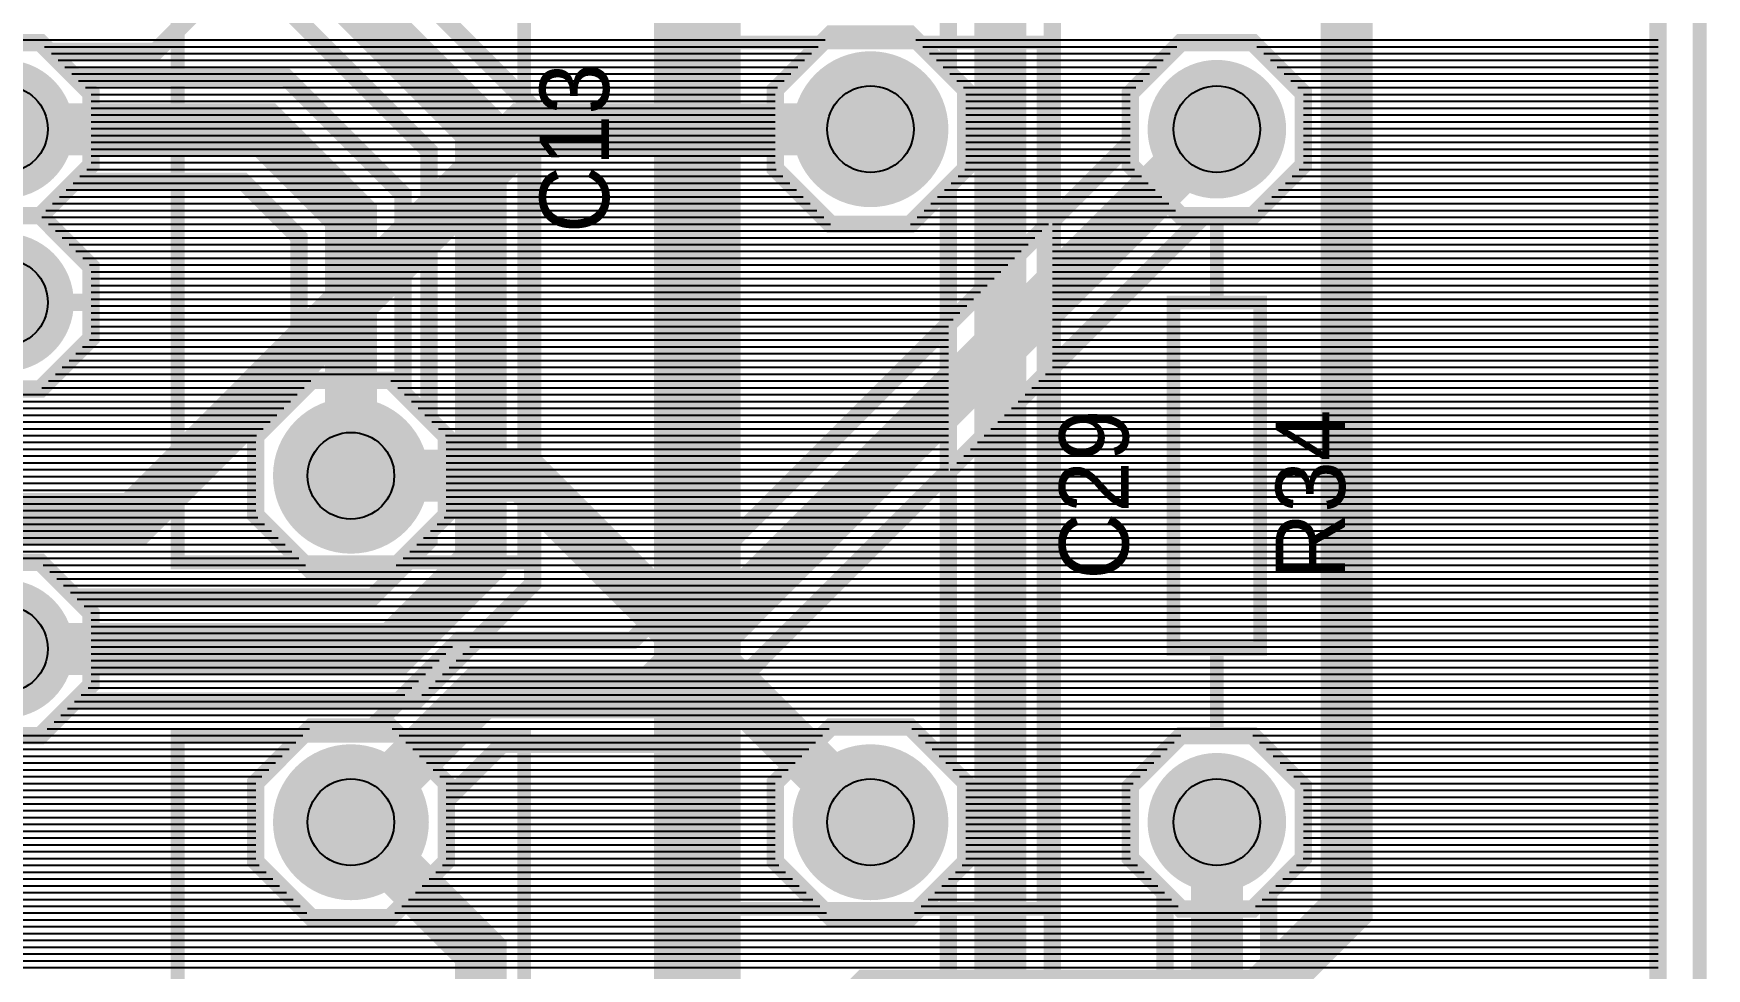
# Model space of a CAD drawing. Header units: inches. Extents: x -5.9 to 5.9, y -1.2 to 1.2.
# Drawn here: x 4.926 to 5.892, y -0.516 to 0.024 of the extents above; entities that cross this region are included whole.
import ezdxf

# ---------------------------------------------------------------- set-up
doc = ezdxf.new("R2010")
doc.units = ezdxf.units.IN
doc.layers.get('0').update_dxf_attribs({"linetype": 'CONTINUOUS'})

# ---------------------------------------------------------------- blocks, each defined once
blk = doc.blocks.new('EPAD')
at = {"const_width": 0.5}
blk.add_lwpolyline([(-0.25, 0, 1), (0.25, 0, 1)], format="xyb", close=True, dxfattribs=at)

msp = doc.modelspace()

# ---------------------------------------------------------------- linework, layer by layer
for points, const_width in [([(-5.627949, -1.212602), (5.887799, -1.212602), (5.887799, 0.755902), (-5.627949, 0.755902), (-5.627949, -1.212602)], 0.008), ([(-5.627949, -1.212602), (5.887799, -1.212602), (5.887799, 0.755902), (-5.627949, 0.755902), (-5.627949, -1.212602)], 0.008), ([(-5.627949, -1.212602), (5.887799, -1.212602), (5.887799, 0.755902), (-5.627949, 0.755902), (-5.627949, -1.212602)], 0.008), ([(0.934059, 0.5935), (1.034059, 0.6935), (5.109059, 0.6935), (5.159059, 0.6435), (5.159059, 0.5435), (5.209059, 0.4935), (5.634059, 0.4935), (5.684059, 0.4435), (5.684059, -0.4815), (5.634059, -0.5315), (5.409059, -0.5315), (5.359059, -0.5815), (5.359059, -0.7315)], 0.03), ([(5.705477, 0.692228), (5.705477, 0.622725), (5.709702, 0.6185), (5.688348, 0.6185), (5.659059, 0.589211), (5.659059, 0.547789), (5.688348, 0.5185), (5.72977, 0.5185), (5.759059, 0.547789), (5.759059, 0.573579), (5.824125, 0.573579), (5.863799, 0.613253), (5.863799, -1.069954), (5.824125, -1.03028), (5.754623, -1.03028), (5.705477, -1.079426), (5.705477, -1.148928), (5.745151, -1.188602), (-5.4853, -1.188602)], 0.01), ([(5.705477, 0.692228), (5.705477, 0.622725), (5.709702, 0.6185), (5.688348, 0.6185), (5.659059, 0.589211), (5.659059, 0.547789), (5.688348, 0.5185), (5.72977, 0.5185), (5.759059, 0.547789), (5.759059, 0.573579), (5.824125, 0.573579), (5.863799, 0.613253), (5.863799, -1.069954), (5.824125, -1.03028), (5.754623, -1.03028), (5.705477, -1.079426), (5.705477, -1.148928), (5.745151, -1.188602), (-5.4853, -1.188602)], 0.01), ([(5.309059, 0.5685), (5.484059, 0.3935), (5.484059, -0.670476), (5.534059, -0.720476), (5.690949, -0.720476)], 0.03), ([(5.514059, 0.405926), (5.514059, -0.658051)], 0.01), ([(5.454059, -0.682902), (5.454059, -0.464281), (5.431841, -0.4865), (5.386278, -0.4865), (5.354059, -0.454281), (5.354059, -0.408719), (5.386278, -0.3765), (5.431841, -0.3765), (5.454059, -0.398719), (5.454059, -0.064281), (5.431841, -0.0865), (5.386278, -0.0865), (5.354059, -0.054281), (5.354059, -0.008719), (5.386278, 0.0235), (5.431841, 0.0235), (5.454059, 0.001281), (5.454059, 0.381074)], 0.01), ([(4.709059, 0.2685), (4.709059, 0.0685), (4.909059, -0.1315)], 0.05), ([(5.209059, 0.2685), (5.309059, 0.1685), (5.309059, -0.6065)], 0.05), ([(4.909059, -0.3315), (5.134059, -0.3315), (5.184059, -0.2815), (5.184059, -0.0315), (5.009059, 0.1435), (5.009059, 0.2685)], 0.03), ([(5.009059, -0.2815), (5.209059, -0.2815), (5.209059, 0.2185), (5.009059, 0.2185), (5.009059, -0.2815)], 0.008), ([(5.009059, -0.2815), (5.209059, -0.2815), (5.209059, 0.2185), (5.009059, 0.2185), (5.009059, -0.2815)], 0.008), ([(5.009059, -0.2815), (5.209059, -0.2815), (5.209059, 0.2185), (5.009059, 0.2185), (5.009059, -0.2815)], 0.008), ([(5.039059, 0.155926), (5.214059, -0.019074), (5.214059, -0.293926), (5.146485, -0.3615), (4.94977, -0.3615), (4.92977, -0.3815), (4.888348, -0.3815)], 0.01), ([(4.888348, 0.0185), (4.92977, 0.0185), (4.94977, -0.0015), (5.071485, -0.0015), (5.139059, -0.069074), (5.139059, -0.183719), (5.154059, -0.198719), (5.154059, -0.043926), (4.979059, 0.131074)], 0.01), ([(5.096485, 0.1135), (4.996485, 0.0135), (4.934769, 0.0135), (4.959059, -0.010789), (4.959059, -0.052211), (4.92977, -0.0815), (4.888348, -0.0815), (4.859059, -0.052211), (4.859059, -0.010789), (4.883349, 0.0135), (4.596485, 0.0135), (4.559059, -0.023926), (4.559059, -0.052211), (4.52977, -0.0815), (4.488348, -0.0815), (4.459059, -0.052211), (4.459059, -0.010789), (4.488348, 0.0185), (4.516633, 0.0185), (4.571633, 0.0735)], 0.01), ([(5.659059, -0.010789), (5.659059, -0.052211), (5.62977, -0.0815), (5.601485, -0.0815), (5.296485, -0.3865), (5.196485, -0.3865), (5.164059, -0.418926), (5.164059, -0.454281), (5.131841, -0.4865), (5.086278, -0.4865), (5.054059, -0.454281), (5.054059, -0.408719), (5.086278, -0.3765), (5.121633, -0.3765), (5.171633, -0.3265), (5.271633, -0.3265), (5.559059, -0.039074), (5.559059, -0.010789), (5.588348, 0.0185), (5.62977, 0.0185), (5.659059, -0.010789)], 0.01), ([(5.309059, -0.4815), (5.509059, -0.4815), (5.509059, 0.0185), (5.309059, 0.0185), (5.309059, -0.4815)], 0.008), ([(5.309059, -0.4815), (5.509059, -0.4815), (5.509059, 0.0185), (5.309059, 0.0185), (5.309059, -0.4815)], 0.008), ([(5.309059, -0.4815), (5.509059, -0.4815), (5.509059, 0.0185), (5.309059, 0.0185), (5.309059, -0.4815)], 0.008), ([(5.386278, 0.0235), (5.431841, 0.0235), (5.464059, -0.008719), (5.464059, -0.054281), (5.431841, -0.0865), (5.386278, -0.0865), (5.354059, -0.054281), (5.354059, -0.008719), (5.386278, 0.0235)], 0.01), ([(5.588348, 0.0185), (5.62977, 0.0185), (5.659059, -0.010789), (5.659059, -0.052211), (5.62977, -0.0815), (5.588348, -0.0815), (5.559059, -0.052211), (5.559059, -0.010789), (5.588348, 0.0185)], 0.01), ([(5.409059, -0.0315), (5.209059, -0.0315), (4.984059, -0.2565), (4.659059, -0.2565), (4.609059, -0.3065), (4.609059, -0.6315)], 0.03), ([(5.109059, -0.2315), (5.109059, -0.0815), (5.059059, -0.0315), (4.909059, -0.0315)], 0.03), ([(5.109059, -0.4315), (5.184059, -0.3565), (5.284059, -0.3565), (5.609059, -0.0315)], 0.03), ([(4.888348, -0.2815), (4.92977, -0.2815), (4.94977, -0.3015), (5.121633, -0.3015), (5.154059, -0.269074), (5.154059, -0.264281), (5.131841, -0.2865), (5.086278, -0.2865), (5.054059, -0.254281), (5.054059, -0.208719), (5.079059, -0.183719), (5.079059, -0.093926), (5.046633, -0.0615), (4.94977, -0.0615), (4.92977, -0.0815), (4.901485, -0.0815)], 0.01), ([(4.959059, -0.110789), (4.959059, -0.152211), (4.92977, -0.1815), (4.888348, -0.1815), (4.859059, -0.152211), (4.859059, -0.110789), (4.888348, -0.0815), (4.92977, -0.0815), (4.959059, -0.110789)], 0.01), ([(4.901484, -0.0815), (4.92977, -0.0815), (4.959059, -0.110789), (4.959059, -0.152211), (4.92977, -0.1815), (4.888348, -0.1815)], 0.01), ([(5.609059, -0.0815), (5.609059, -0.1315)], 0.008), ([(5.609059, -0.0815), (5.609059, -0.1315)], 0.008), ([(5.609059, -0.0815), (5.609059, -0.1315)], 0.008), ([(4.959059, -0.1315), (4.909059, -0.1315)], 0.01), ([(4.959059, -0.1315), (4.909059, -0.1315)], 0.01), ([(5.584059, -0.3315), (5.634059, -0.3315), (5.634059, -0.1315), (5.584059, -0.1315), (5.584059, -0.3315)], 0.008), ([(5.584059, -0.3315), (5.634059, -0.3315), (5.634059, -0.1315), (5.584059, -0.1315), (5.584059, -0.3315)], 0.008), ([(5.584059, -0.3315), (5.634059, -0.3315), (5.634059, -0.1315), (5.584059, -0.1315), (5.584059, -0.3315)], 0.008), ([(5.086278, -0.1765), (5.131841, -0.1765), (5.164059, -0.208719), (5.164059, -0.254281), (5.131841, -0.2865), (5.086278, -0.2865), (5.054059, -0.254281), (5.054059, -0.208719), (5.086278, -0.1765)], 0.01), ([(5.109059, -0.2315), (5.209059, -0.2315), (5.409059, -0.4315)], 0.03), ([(4.959059, -0.310789), (4.959059, -0.352211), (4.92977, -0.3815), (4.888348, -0.3815), (4.859059, -0.352211), (4.859059, -0.310789), (4.888348, -0.2815), (4.92977, -0.2815), (4.959059, -0.310789)], 0.01), ([(5.609059, -0.3315), (5.609059, -0.3815)], 0.008), ([(5.609059, -0.3315), (5.609059, -0.3815)], 0.008), ([(5.609059, -0.3315), (5.609059, -0.3815)], 0.008), ([(5.086278, -0.3765), (5.131841, -0.3765), (5.164059, -0.408719), (5.164059, -0.454281), (5.131841, -0.4865), (5.086278, -0.4865), (5.054059, -0.454281), (5.054059, -0.408719), (5.086278, -0.3765)], 0.01), ([(5.386278, -0.3765), (5.431841, -0.3765), (5.464059, -0.408719), (5.464059, -0.454281), (5.431841, -0.4865), (5.386278, -0.4865), (5.354059, -0.454281), (5.354059, -0.408719), (5.386278, -0.3765)], 0.01), ([(5.588348, -0.3815), (5.62977, -0.3815), (5.659059, -0.410789), (5.659059, -0.452211), (5.62977, -0.4815), (5.588348, -0.4815), (5.559059, -0.452211), (5.559059, -0.410789), (5.588348, -0.3815)], 0.01), ([(5.579059, -0.769074), (5.579059, -0.472211), (5.559059, -0.452211), (5.559059, -0.410789), (5.588348, -0.3815), (5.62977, -0.3815), (5.659059, -0.410789)], 0.01), ([(5.009059, -0.8815), (5.209059, -0.8815), (5.209059, -0.3815), (5.009059, -0.3815), (5.009059, -0.8815)], 0.008), ([(5.009059, -0.8815), (5.209059, -0.8815), (5.209059, -0.3815), (5.009059, -0.3815), (5.009059, -0.8815)], 0.008), ([(5.009059, -0.8815), (5.209059, -0.8815), (5.209059, -0.3815), (5.009059, -0.3815), (5.009059, -0.8815)], 0.008), ([(5.659059, -0.410789), (5.659059, -0.452211), (5.639059, -0.472211), (5.639059, -0.565477)], 0.01), ([(3.909059, -0.9315), (4.034059, -0.8065), (4.909059, -0.8065), (5.009059, -0.9065), (5.134059, -0.9065), (5.184059, -0.8565), (5.184059, -0.5065), (5.109059, -0.4315)], 0.03), ([(5.109059, -0.8315), (5.559059, -0.8315), (5.609059, -0.7815), (5.609059, -0.4315)], 0.03)]:
    msp.add_lwpolyline(points, dxfattribs=dict(const_width=const_width))
for points in [[(4.614059, 0.020059), (5.090075, 0.020059)], [(5.003043, 0.020059), (5.382837, 0.020059)], [(5.174925, 0.020059), (5.382837, 0.020059)], [(5.435281, 0.020059), (5.454059, 0.020059)], [(5.435281, 0.020059), (5.863799, 0.020059)], [(5.514059, 0.020059), (5.863799, 0.020059)], [(4.932147, 0.016122), (5.094012, 0.016122)], [(4.936084, 0.012185), (5.097949, 0.012185)], [(4.936084, 0.012185), (5.374963, 0.012185)], [(4.999106, 0.016122), (5.3789, 0.016122)], [(5.178862, 0.016122), (5.3789, 0.016122)], [(5.182799, 0.012185), (5.374963, 0.012185)], [(5.439218, 0.016122), (5.454059, 0.016122)], [(5.439218, 0.016122), (5.585971, 0.016122)], [(5.443155, 0.012185), (5.454059, 0.012185)], [(5.443155, 0.012185), (5.582034, 0.012185)], [(5.514059, 0.016122), (5.585971, 0.016122)], [(5.514059, 0.012185), (5.582034, 0.012185)], [(5.632147, 0.016122), (5.863799, 0.016122)], [(5.632147, 0.016122), (5.863799, 0.016122)], [(5.636084, 0.012185), (5.863799, 0.012185)], [(5.636084, 0.012185), (5.863799, 0.012185)], [(4.940021, 0.008248), (5.101886, 0.008248)], [(4.940021, 0.008248), (5.371026, 0.008248)], [(4.943958, 0.004311), (5.105823, 0.004311)], [(4.943958, 0.004311), (5.367089, 0.004311)], [(4.947895, 0.000374), (5.10976, 0.000374)], [(4.947895, 0.000374), (5.363152, 0.000374)], [(5.186736, 0.008248), (5.371026, 0.008248)], [(5.190673, 0.004311), (5.367089, 0.004311)], [(5.19461, 0.000374), (5.363152, 0.000374)], [(5.447092, 0.008248), (5.454059, 0.008248)], [(5.447092, 0.008248), (5.578097, 0.008248)], [(5.451029, 0.004311), (5.454059, 0.004311)], [(5.451029, 0.004311), (5.57416, 0.004311)], [(5.454966, 0.000374), (5.570223, 0.000374)], [(5.514059, 0.008248), (5.578097, 0.008248)], [(5.514059, 0.004311), (5.57416, 0.004311)], [(5.514059, 0.000374), (5.570223, 0.000374)], [(5.640021, 0.008248), (5.863799, 0.008248)], [(5.640021, 0.008248), (5.863799, 0.008248)], [(5.643958, 0.004311), (5.863799, 0.004311)], [(5.643958, 0.004311), (5.863799, 0.004311)], [(5.647895, 0.000374), (5.863799, 0.000374)], [(5.647895, 0.000374), (5.863799, 0.000374)], [(4.951832, -0.003563), (5.359215, -0.003563)], [(4.955769, -0.0075), (5.355278, -0.0075)], [(5.073547, -0.003563), (5.113697, -0.003563)], [(5.077484, -0.0075), (5.117634, -0.0075)], [(5.198547, -0.003563), (5.359215, -0.003563)], [(5.202484, -0.0075), (5.355278, -0.0075)], [(5.458903, -0.003563), (5.566286, -0.003563)], [(5.46284, -0.0075), (5.562349, -0.0075)], [(5.514059, -0.003563), (5.566286, -0.003563)], [(5.514059, -0.0075), (5.562349, -0.0075)], [(5.651832, -0.003563), (5.863799, -0.003563)], [(5.651832, -0.003563), (5.863799, -0.003563)], [(5.655769, -0.0075), (5.863799, -0.0075)], [(5.655769, -0.0075), (5.863799, -0.0075)], [(4.959059, -0.011437), (5.354059, -0.011437)], [(4.959059, -0.015374), (5.354059, -0.015374)], [(4.959059, -0.019311), (5.354059, -0.019311)], [(5.081421, -0.011437), (5.121571, -0.011437)], [(5.085358, -0.015374), (5.125508, -0.015374)], [(5.089295, -0.019311), (5.129445, -0.019311)], [(5.206421, -0.011437), (5.354059, -0.011437)], [(5.210358, -0.015374), (5.354059, -0.015374)], [(5.214059, -0.019311), (5.354059, -0.019311)], [(5.464059, -0.011437), (5.559059, -0.011437)], [(5.464059, -0.015374), (5.559059, -0.015374)], [(5.464059, -0.019311), (5.559059, -0.019311)], [(5.514059, -0.011437), (5.559059, -0.011437)], [(5.514059, -0.015374), (5.559059, -0.015374)], [(5.514059, -0.019311), (5.559059, -0.019311)], [(5.659059, -0.011437), (5.863799, -0.011437)], [(5.659059, -0.011437), (5.863799, -0.011437)], [(5.659059, -0.015374), (5.863799, -0.015374)], [(5.659059, -0.015374), (5.863799, -0.015374)], [(5.659059, -0.019311), (5.863799, -0.019311)], [(5.659059, -0.019311), (5.863799, -0.019311)], [(4.959059, -0.023248), (5.354059, -0.023248)], [(4.959059, -0.027185), (5.354059, -0.027185)], [(5.093232, -0.023248), (5.133382, -0.023248)], [(5.097169, -0.027185), (5.137319, -0.027185)], [(5.214059, -0.023248), (5.354059, -0.023248)], [(5.214059, -0.027185), (5.354059, -0.027185)], [(5.464059, -0.023248), (5.559059, -0.023248)], [(5.464059, -0.027185), (5.559059, -0.027185)], [(5.514059, -0.023248), (5.559059, -0.023248)], [(5.514059, -0.027185), (5.559059, -0.027185)], [(5.659059, -0.023248), (5.863799, -0.023248)], [(5.659059, -0.023248), (5.863799, -0.023248)], [(5.659059, -0.027185), (5.863799, -0.027185)], [(5.659059, -0.027185), (5.863799, -0.027185)], [(4.959059, -0.031122), (5.354059, -0.031122)], [(4.959059, -0.035059), (5.354059, -0.035059)], [(5.101106, -0.031122), (5.141256, -0.031122)], [(5.105043, -0.035059), (5.145193, -0.035059)], [(5.214059, -0.031122), (5.354059, -0.031122)], [(5.214059, -0.035059), (5.354059, -0.035059)], [(5.464059, -0.031122), (5.559059, -0.031122)], [(5.464059, -0.035059), (5.559059, -0.035059)], [(5.514059, -0.031122), (5.559059, -0.031122)], [(5.514059, -0.035059), (5.559059, -0.035059)], [(5.659059, -0.031122), (5.863799, -0.031122)], [(5.659059, -0.031122), (5.863799, -0.031122)], [(5.659059, -0.035059), (5.863799, -0.035059)], [(5.659059, -0.035059), (5.863799, -0.035059)], [(4.959059, -0.038996), (5.354059, -0.038996)], [(4.959059, -0.042933), (5.354059, -0.042933)], [(4.959059, -0.04687), (5.354059, -0.04687)], [(5.10898, -0.038996), (5.14913, -0.038996)], [(5.112917, -0.042933), (5.153067, -0.042933)], [(5.116854, -0.04687), (5.154059, -0.04687)], [(5.214059, -0.038996), (5.354059, -0.038996)], [(5.214059, -0.042933), (5.354059, -0.042933)], [(5.214059, -0.04687), (5.354059, -0.04687)], [(5.464059, -0.038996), (5.559059, -0.038996)], [(5.464059, -0.042933), (5.555201, -0.042933)], [(5.464059, -0.04687), (5.551264, -0.04687)], [(5.514059, -0.038996), (5.559059, -0.038996)], [(5.514059, -0.042933), (5.559059, -0.042933)], [(5.514059, -0.04687), (5.559059, -0.04687)], [(5.659059, -0.038996), (5.863799, -0.038996)], [(5.659059, -0.038996), (5.863799, -0.038996)], [(5.659059, -0.042933), (5.863799, -0.042933)], [(5.659059, -0.042933), (5.863799, -0.042933)], [(5.659059, -0.04687), (5.863799, -0.04687)], [(5.659059, -0.04687), (5.863799, -0.04687)], [(4.956525, -0.054744), (5.354522, -0.054744)], [(4.959059, -0.050807), (5.354059, -0.050807)], [(5.120791, -0.050807), (5.154059, -0.050807)], [(5.124728, -0.054744), (5.154059, -0.054744)], [(5.214059, -0.050807), (5.354059, -0.050807)], [(5.214059, -0.054744), (5.354522, -0.054744)], [(5.463596, -0.054744), (5.54339, -0.054744)], [(5.464059, -0.050807), (5.547327, -0.050807)], [(5.514059, -0.050807), (5.559059, -0.050807)], [(5.514059, -0.054744), (5.561593, -0.054744)], [(5.656525, -0.054744), (5.863799, -0.054744)], [(5.656525, -0.054744), (5.863799, -0.054744)], [(5.659059, -0.050807), (5.863799, -0.050807)], [(5.659059, -0.050807), (5.863799, -0.050807)], [(4.944714, -0.066555), (5.051689, -0.066555)], [(4.944714, -0.066555), (5.366333, -0.066555)], [(4.948651, -0.062618), (5.047752, -0.062618)], [(4.948651, -0.062618), (5.362396, -0.062618)], [(4.952588, -0.058681), (5.358459, -0.058681)], [(5.128665, -0.058681), (5.154059, -0.058681)], [(5.132602, -0.062618), (5.154059, -0.062618)], [(5.136539, -0.066555), (5.154059, -0.066555)], [(5.214059, -0.058681), (5.358459, -0.058681)], [(5.214059, -0.062618), (5.362396, -0.062618)], [(5.214059, -0.066555), (5.366333, -0.066555)], [(5.451785, -0.066555), (5.454059, -0.066555)], [(5.451785, -0.066555), (5.531579, -0.066555)], [(5.455722, -0.062618), (5.535516, -0.062618)], [(5.459659, -0.058681), (5.539453, -0.058681)], [(5.514059, -0.058681), (5.56553, -0.058681)], [(5.514059, -0.062618), (5.569467, -0.062618)], [(5.514059, -0.066555), (5.573404, -0.066555)], [(5.644714, -0.066555), (5.863799, -0.066555)], [(5.644714, -0.066555), (5.863799, -0.066555)], [(5.648651, -0.062618), (5.863799, -0.062618)], [(5.648651, -0.062618), (5.863799, -0.062618)], [(5.652588, -0.058681), (5.863799, -0.058681)], [(5.652588, -0.058681), (5.863799, -0.058681)], [(4.93684, -0.074429), (5.059563, -0.074429)], [(4.93684, -0.074429), (5.374207, -0.074429)], [(4.940777, -0.070492), (5.055626, -0.070492)], [(4.940777, -0.070492), (5.37027, -0.070492)], [(5.139059, -0.070492), (5.154059, -0.070492)], [(5.139059, -0.074429), (5.154059, -0.074429)], [(5.214059, -0.070492), (5.37027, -0.070492)], [(5.214059, -0.074429), (5.374207, -0.074429)], [(5.443911, -0.074429), (5.454059, -0.074429)], [(5.443911, -0.074429), (5.523705, -0.074429)], [(5.447848, -0.070492), (5.454059, -0.070492)], [(5.447848, -0.070492), (5.527642, -0.070492)], [(5.514059, -0.070492), (5.577341, -0.070492)], [(5.514059, -0.074429), (5.581278, -0.074429)], [(5.63684, -0.074429), (5.863799, -0.074429)], [(5.63684, -0.074429), (5.863799, -0.074429)], [(5.640777, -0.070492), (5.863799, -0.070492)], [(5.640777, -0.070492), (5.863799, -0.070492)], [(4.930572, -0.082303), (5.067437, -0.082303)], [(4.930572, -0.082303), (5.382081, -0.082303)], [(4.932903, -0.078366), (5.0635, -0.078366)], [(4.932903, -0.078366), (5.378144, -0.078366)], [(4.934509, -0.08624), (5.071374, -0.08624)], [(4.934509, -0.08624), (5.386018, -0.08624)], [(5.139059, -0.078366), (5.154059, -0.078366)], [(5.139059, -0.082303), (5.154059, -0.082303)], [(5.139059, -0.08624), (5.154059, -0.08624)], [(5.214059, -0.078366), (5.378144, -0.078366)], [(5.214059, -0.082303), (5.382081, -0.082303)], [(5.214059, -0.08624), (5.386018, -0.08624)], [(5.4321, -0.08624), (5.454059, -0.08624)], [(5.4321, -0.08624), (5.511894, -0.08624)], [(5.436037, -0.082303), (5.454059, -0.082303)], [(5.436037, -0.082303), (5.515831, -0.082303)], [(5.439974, -0.078366), (5.454059, -0.078366)], [(5.439974, -0.078366), (5.519768, -0.078366)], [(5.514059, -0.078366), (5.585215, -0.078366)], [(5.514059, -0.082303), (5.863799, -0.082303)], [(5.514059, -0.08624), (5.863799, -0.08624)], [(5.596744, -0.08624), (5.863799, -0.08624)], [(5.600681, -0.082303), (5.863799, -0.082303)], [(5.632903, -0.078366), (5.863799, -0.078366)], [(5.632903, -0.078366), (5.863799, -0.078366)], [(4.938446, -0.090177), (5.075311, -0.090177)], [(4.938446, -0.090177), (5.507957, -0.090177)], [(4.942383, -0.094114), (5.079059, -0.094114)], [(4.942383, -0.094114), (5.50402, -0.094114)], [(5.139059, -0.090177), (5.154059, -0.090177)], [(5.139059, -0.094114), (5.154059, -0.094114)], [(5.214059, -0.090177), (5.454059, -0.090177)], [(5.214059, -0.094114), (5.454059, -0.094114)], [(5.514059, -0.090177), (5.863799, -0.090177)], [(5.514059, -0.094114), (5.863799, -0.094114)], [(5.58887, -0.094114), (5.863799, -0.094114)], [(5.592807, -0.090177), (5.863799, -0.090177)], [(4.94632, -0.098051), (5.079059, -0.098051)], [(4.94632, -0.098051), (5.500083, -0.098051)], [(4.950257, -0.101988), (5.079059, -0.101988)], [(4.950257, -0.101988), (5.496146, -0.101988)], [(4.954194, -0.105925), (5.079059, -0.105925)], [(4.954194, -0.105925), (5.492209, -0.105925)], [(5.139059, -0.098051), (5.154059, -0.098051)], [(5.139059, -0.101988), (5.154059, -0.101988)], [(5.139059, -0.105925), (5.154059, -0.105925)], [(5.214059, -0.098051), (5.454059, -0.098051)], [(5.214059, -0.101988), (5.454059, -0.101988)], [(5.214059, -0.105925), (5.454059, -0.105925)], [(5.514059, -0.098051), (5.863799, -0.098051)], [(5.514059, -0.101988), (5.863799, -0.101988)], [(5.514059, -0.105925), (5.863799, -0.105925)], [(5.577059, -0.105925), (5.863799, -0.105925)], [(5.580996, -0.101988), (5.863799, -0.101988)], [(5.584933, -0.098051), (5.863799, -0.098051)], [(4.958131, -0.109862), (5.079059, -0.109862)], [(4.958131, -0.109862), (5.488272, -0.109862)], [(4.959059, -0.113799), (5.079059, -0.113799)], [(4.959059, -0.113799), (5.484335, -0.113799)], [(5.139059, -0.109862), (5.154059, -0.109862)], [(5.139059, -0.113799), (5.154059, -0.113799)], [(5.214059, -0.109862), (5.454059, -0.109862)], [(5.214059, -0.113799), (5.454059, -0.113799)], [(5.514059, -0.109862), (5.863799, -0.109862)], [(5.514059, -0.113799), (5.863799, -0.113799)], [(5.569185, -0.113799), (5.863799, -0.113799)], [(5.573122, -0.109862), (5.863799, -0.109862)], [(4.959059, -0.117736), (5.079059, -0.117736)], [(4.959059, -0.117736), (5.480398, -0.117736)], [(4.959059, -0.121673), (5.079059, -0.121673)], [(4.959059, -0.121673), (5.476461, -0.121673)], [(5.139059, -0.117736), (5.154059, -0.117736)], [(5.139059, -0.121673), (5.154059, -0.121673)], [(5.214059, -0.117736), (5.454059, -0.117736)], [(5.214059, -0.121673), (5.454059, -0.121673)], [(5.514059, -0.117736), (5.863799, -0.117736)], [(5.514059, -0.121673), (5.863799, -0.121673)], [(5.561311, -0.121673), (5.863799, -0.121673)], [(5.565248, -0.117736), (5.863799, -0.117736)], [(4.959059, -0.12561), (5.079059, -0.12561)], [(4.959059, -0.12561), (5.472524, -0.12561)], [(4.959059, -0.129547), (5.079059, -0.129547)], [(4.959059, -0.129547), (5.468587, -0.129547)], [(4.959059, -0.133484), (5.079059, -0.133484)], [(4.959059, -0.133484), (5.46465, -0.133484)], [(5.139059, -0.12561), (5.154059, -0.12561)], [(5.139059, -0.129547), (5.154059, -0.129547)], [(5.139059, -0.133484), (5.154059, -0.133484)], [(5.214059, -0.12561), (5.454059, -0.12561)], [(5.214059, -0.129547), (5.454059, -0.129547)], [(5.214059, -0.133484), (5.454059, -0.133484)], [(5.514059, -0.12561), (5.863799, -0.12561)], [(5.514059, -0.129547), (5.863799, -0.129547)], [(5.514059, -0.133484), (5.863799, -0.133484)], [(5.5495, -0.133484), (5.863799, -0.133484)], [(5.553437, -0.129547), (5.863799, -0.129547)], [(5.557374, -0.12561), (5.863799, -0.12561)], [(4.959059, -0.137421), (5.079059, -0.137421)], [(4.959059, -0.137421), (5.460713, -0.137421)], [(4.959059, -0.141358), (5.079059, -0.141358)], [(4.959059, -0.141358), (5.456776, -0.141358)], [(5.139059, -0.137421), (5.154059, -0.137421)], [(5.139059, -0.141358), (5.154059, -0.141358)], [(5.214059, -0.137421), (5.454059, -0.137421)], [(5.214059, -0.141358), (5.454059, -0.141358)], [(5.514059, -0.137421), (5.863799, -0.137421)], [(5.514059, -0.141358), (5.863799, -0.141358)], [(5.541626, -0.141358), (5.863799, -0.141358)], [(5.545563, -0.137421), (5.863799, -0.137421)], [(4.9581, -0.153169), (5.079059, -0.153169)], [(4.9581, -0.153169), (5.444965, -0.153169)], [(4.959059, -0.145295), (5.079059, -0.145295)], [(4.959059, -0.145295), (5.452839, -0.145295)], [(4.959059, -0.149232), (5.079059, -0.149232)], [(4.959059, -0.149232), (5.448902, -0.149232)], [(5.139059, -0.145295), (5.154059, -0.145295)], [(5.139059, -0.149232), (5.154059, -0.149232)], [(5.139059, -0.153169), (5.154059, -0.153169)], [(5.214059, -0.145295), (5.454059, -0.145295)], [(5.214059, -0.149232), (5.454059, -0.149232)], [(5.214059, -0.153169), (5.454059, -0.153169)], [(5.514059, -0.145295), (5.863799, -0.145295)], [(5.514059, -0.149232), (5.863799, -0.149232)], [(5.514059, -0.153169), (5.863799, -0.153169)], [(5.529815, -0.153169), (5.863799, -0.153169)], [(5.533752, -0.149232), (5.863799, -0.149232)], [(5.537689, -0.145295), (5.863799, -0.145295)], [(4.950226, -0.161043), (5.079059, -0.161043)], [(4.950226, -0.161043), (5.437091, -0.161043)], [(4.954163, -0.157106), (5.079059, -0.157106)], [(4.954163, -0.157106), (5.441028, -0.157106)], [(5.139059, -0.157106), (5.154059, -0.157106)], [(5.139059, -0.161043), (5.154059, -0.161043)], [(5.214059, -0.157106), (5.454059, -0.157106)], [(5.214059, -0.161043), (5.454059, -0.161043)], [(5.514059, -0.157106), (5.863799, -0.157106)], [(5.514059, -0.161043), (5.863799, -0.161043)], [(5.521941, -0.161043), (5.863799, -0.161043)], [(5.525878, -0.157106), (5.863799, -0.157106)], [(4.938415, -0.172854), (5.079059, -0.172854)], [(4.938415, -0.172854), (5.42528, -0.172854)], [(4.942352, -0.168917), (5.079059, -0.168917)], [(4.942352, -0.168917), (5.429217, -0.168917)], [(4.946289, -0.16498), (5.079059, -0.16498)], [(4.946289, -0.16498), (5.433154, -0.16498)], [(5.139059, -0.16498), (5.154059, -0.16498)], [(5.139059, -0.168917), (5.154059, -0.168917)], [(5.139059, -0.172854), (5.154059, -0.172854)], [(5.214059, -0.16498), (5.454059, -0.16498)], [(5.214059, -0.168917), (5.454059, -0.168917)], [(5.214059, -0.172854), (5.454059, -0.172854)], [(5.51013, -0.172854), (5.863799, -0.172854)], [(5.514059, -0.16498), (5.863799, -0.16498)], [(5.514059, -0.168917), (5.863799, -0.168917)], [(5.514059, -0.172854), (5.863799, -0.172854)], [(5.514067, -0.168917), (5.863799, -0.168917)], [(5.518004, -0.16498), (5.863799, -0.16498)], [(4.930541, -0.180728), (5.079059, -0.180728)], [(4.930541, -0.180728), (5.08205, -0.180728)], [(4.934478, -0.176791), (5.079059, -0.176791)], [(4.934478, -0.176791), (5.085987, -0.176791)], [(5.132131, -0.176791), (5.421343, -0.176791)], [(5.136069, -0.180728), (5.417406, -0.180728)], [(5.139059, -0.176791), (5.154059, -0.176791)], [(5.139059, -0.180728), (5.154059, -0.180728)], [(5.214059, -0.176791), (5.454059, -0.176791)], [(5.214059, -0.180728), (5.454059, -0.180728)], [(5.502256, -0.180728), (5.863799, -0.180728)], [(5.506193, -0.176791), (5.863799, -0.176791)], [(5.514059, -0.176791), (5.863799, -0.176791)], [(5.514059, -0.180728), (5.863799, -0.180728)], [(4.189059, -0.184665), (5.078113, -0.184665)], [(4.189059, -0.188602), (5.074176, -0.188602)], [(4.189059, -0.192539), (5.070239, -0.192539)], [(4.839059, -0.184665), (5.078113, -0.184665)], [(4.839059, -0.188602), (5.074176, -0.188602)], [(4.839059, -0.192539), (5.070239, -0.192539)], [(5.140006, -0.184665), (5.154059, -0.184665)], [(5.140006, -0.184665), (5.413469, -0.184665)], [(5.143943, -0.188602), (5.154059, -0.188602)], [(5.143943, -0.188602), (5.409531, -0.188602)], [(5.14788, -0.192539), (5.154059, -0.192539)], [(5.14788, -0.192539), (5.405594, -0.192539)], [(5.214059, -0.184665), (5.454059, -0.184665)], [(5.214059, -0.188602), (5.454059, -0.188602)], [(5.214059, -0.192539), (5.454059, -0.192539)], [(5.490445, -0.192539), (5.863799, -0.192539)], [(5.494382, -0.188602), (5.863799, -0.188602)], [(5.498319, -0.184665), (5.863799, -0.184665)], [(5.514059, -0.184665), (5.863799, -0.184665)], [(5.514059, -0.188602), (5.863799, -0.188602)], [(5.514059, -0.192539), (5.863799, -0.192539)], [(4.189059, -0.196476), (5.066302, -0.196476)], [(4.189059, -0.200413), (5.062365, -0.200413)], [(4.839059, -0.196476), (5.066302, -0.196476)], [(4.839059, -0.200413), (5.062365, -0.200413)], [(5.151817, -0.196476), (5.154059, -0.196476)], [(5.151817, -0.196476), (5.401657, -0.196476)], [(5.155754, -0.200413), (5.39772, -0.200413)], [(5.214059, -0.196476), (5.454059, -0.196476)], [(5.214059, -0.200413), (5.454059, -0.200413)], [(5.482571, -0.200413), (5.863799, -0.200413)], [(5.486508, -0.196476), (5.863799, -0.196476)], [(5.514059, -0.196476), (5.863799, -0.196476)], [(5.514059, -0.200413), (5.863799, -0.200413)], [(4.189059, -0.20435), (5.058428, -0.20435)], [(4.189059, -0.208287), (5.054491, -0.208287)], [(4.189059, -0.212224), (5.054059, -0.212224)], [(4.839059, -0.20435), (5.058428, -0.20435)], [(4.839059, -0.208287), (5.054491, -0.208287)], [(4.839059, -0.212224), (5.054059, -0.212224)], [(5.159691, -0.20435), (5.393783, -0.20435)], [(5.163628, -0.208287), (5.389846, -0.208287)], [(5.164059, -0.212224), (5.385909, -0.212224)], [(5.214059, -0.20435), (5.454059, -0.20435)], [(5.214059, -0.208287), (5.454059, -0.208287)], [(5.214059, -0.212224), (5.454059, -0.212224)], [(5.47076, -0.212224), (5.863799, -0.212224)], [(5.474697, -0.208287), (5.863799, -0.208287)], [(5.478634, -0.20435), (5.863799, -0.20435)], [(5.514059, -0.20435), (5.863799, -0.20435)], [(5.514059, -0.208287), (5.863799, -0.208287)], [(5.514059, -0.212224), (5.863799, -0.212224)], [(4.189059, -0.216161), (5.054059, -0.216161)], [(4.189059, -0.220098), (5.054059, -0.220098)], [(4.839059, -0.216161), (5.054059, -0.216161)], [(4.839059, -0.220098), (5.054059, -0.220098)], [(5.164059, -0.216161), (5.381972, -0.216161)], [(5.164059, -0.220098), (5.378035, -0.220098)], [(5.214059, -0.216161), (5.454059, -0.216161)], [(5.214059, -0.220098), (5.454059, -0.220098)], [(5.462886, -0.220098), (5.863799, -0.220098)], [(5.466823, -0.216161), (5.863799, -0.216161)], [(5.514059, -0.216161), (5.863799, -0.216161)], [(5.514059, -0.220098), (5.863799, -0.220098)], [(4.189059, -0.224035), (5.054059, -0.224035)], [(4.189059, -0.227972), (5.054059, -0.227972)], [(4.839059, -0.224035), (5.054059, -0.224035)], [(4.839059, -0.227972), (5.054059, -0.227972)], [(5.164059, -0.224035), (5.374098, -0.224035)], [(5.164059, -0.227972), (5.370161, -0.227972)], [(5.214059, -0.224035), (5.454059, -0.224035)], [(5.214059, -0.227972), (5.454059, -0.227972)], [(5.455012, -0.227972), (5.863799, -0.227972)], [(5.458949, -0.224035), (5.863799, -0.224035)], [(5.514059, -0.224035), (5.863799, -0.224035)], [(5.514059, -0.227972), (5.863799, -0.227972)], [(4.189059, -0.231909), (5.054059, -0.231909)], [(4.189059, -0.235846), (5.054059, -0.235846)], [(4.189059, -0.239783), (5.054059, -0.239783)], [(4.839059, -0.231909), (5.054059, -0.231909)], [(4.839059, -0.235846), (5.054059, -0.235846)], [(4.839059, -0.239783), (5.054059, -0.239783)], [(5.164059, -0.231909), (5.366224, -0.231909)], [(5.164059, -0.235846), (5.362287, -0.235846)], [(5.164059, -0.239783), (5.35835, -0.239783)], [(5.214059, -0.231909), (5.454059, -0.231909)], [(5.214059, -0.235846), (5.454059, -0.235846)], [(5.214059, -0.239783), (5.454059, -0.239783)], [(5.443201, -0.239783), (5.863799, -0.239783)], [(5.447138, -0.235846), (5.863799, -0.235846)], [(5.451075, -0.231909), (5.863799, -0.231909)], [(5.514059, -0.231909), (5.863799, -0.231909)], [(5.514059, -0.235846), (5.863799, -0.235846)], [(5.514059, -0.239783), (5.863799, -0.239783)], [(4.189059, -0.24372), (5.054059, -0.24372)], [(4.189059, -0.247657), (5.054059, -0.247657)], [(4.839059, -0.24372), (5.054059, -0.24372)], [(4.839059, -0.247657), (5.054059, -0.247657)], [(5.164059, -0.24372), (5.354413, -0.24372)], [(5.164059, -0.247657), (5.350476, -0.247657)], [(5.214059, -0.24372), (5.454059, -0.24372)], [(5.214059, -0.247657), (5.454059, -0.247657)], [(5.435327, -0.247657), (5.863799, -0.247657)], [(5.439264, -0.24372), (5.863799, -0.24372)], [(5.514059, -0.24372), (5.863799, -0.24372)], [(5.514059, -0.247657), (5.863799, -0.247657)], [(4.189059, -0.251594), (5.054059, -0.251594)], [(4.189059, -0.255531), (5.055309, -0.255531)], [(4.189059, -0.259469), (5.059246, -0.259469)], [(4.839059, -0.251594), (5.054059, -0.251594)], [(4.839059, -0.255531), (5.055309, -0.255531)], [(4.839059, -0.259469), (5.059246, -0.259469)], [(5.158872, -0.259469), (5.338665, -0.259469)], [(5.162809, -0.255531), (5.342602, -0.255531)], [(5.164059, -0.251594), (5.346539, -0.251594)], [(5.214059, -0.251594), (5.454059, -0.251594)], [(5.214059, -0.255531), (5.454059, -0.255531)], [(5.214059, -0.259469), (5.454059, -0.259469)], [(5.423516, -0.259469), (5.863799, -0.259469)], [(5.427453, -0.255531), (5.863799, -0.255531)], [(5.43139, -0.251594), (5.863799, -0.251594)], [(5.514059, -0.251594), (5.863799, -0.251594)], [(5.514059, -0.255531), (5.863799, -0.255531)], [(5.514059, -0.259469), (5.863799, -0.259469)], [(4.189059, -0.263406), (5.063183, -0.263406)], [(4.189059, -0.267343), (5.06712, -0.267343)], [(4.839059, -0.263406), (5.063183, -0.263406)], [(4.839059, -0.267343), (5.06712, -0.267343)], [(5.150998, -0.267343), (5.154059, -0.267343)], [(5.150998, -0.267343), (5.330791, -0.267343)], [(5.154935, -0.263406), (5.334728, -0.263406)], [(5.214059, -0.263406), (5.454059, -0.263406)], [(5.214059, -0.267343), (5.454059, -0.267343)], [(5.415642, -0.267343), (5.863799, -0.267343)], [(5.419579, -0.263406), (5.863799, -0.263406)], [(5.514059, -0.263406), (5.863799, -0.263406)], [(5.514059, -0.267343), (5.863799, -0.267343)], [(4.189059, -0.27128), (5.071057, -0.27128)], [(4.189059, -0.275217), (5.074994, -0.275217)], [(4.189059, -0.279154), (5.078931, -0.279154)], [(4.839059, -0.27128), (5.071057, -0.27128)], [(4.839059, -0.275217), (5.074994, -0.275217)], [(4.839059, -0.279154), (5.078931, -0.279154)], [(5.139187, -0.279154), (5.14398, -0.279154)], [(5.139187, -0.279154), (5.31898, -0.279154)], [(5.143124, -0.275217), (5.147917, -0.275217)], [(5.143124, -0.275217), (5.322917, -0.275217)], [(5.147061, -0.27128), (5.151854, -0.27128)], [(5.147061, -0.27128), (5.326854, -0.27128)], [(5.214059, -0.27128), (5.454059, -0.27128)], [(5.214059, -0.275217), (5.454059, -0.275217)], [(5.214059, -0.279154), (5.454059, -0.279154)], [(5.403831, -0.279154), (5.863799, -0.279154)], [(5.407768, -0.275217), (5.863799, -0.275217)], [(5.411705, -0.27128), (5.863799, -0.27128)], [(5.514059, -0.27128), (5.863799, -0.27128)], [(5.514059, -0.275217), (5.863799, -0.275217)], [(5.514059, -0.279154), (5.863799, -0.279154)], [(4.93136, -0.283091), (5.082869, -0.283091)], [(4.93136, -0.283091), (5.082869, -0.283091)], [(4.935297, -0.287028), (5.136106, -0.287028)], [(4.935297, -0.287028), (5.311106, -0.287028)], [(5.13525, -0.283091), (5.140043, -0.283091)], [(5.13525, -0.283091), (5.315043, -0.283091)], [(5.214059, -0.283091), (5.454059, -0.283091)], [(5.214059, -0.287028), (5.454059, -0.287028)], [(5.395957, -0.287028), (5.863799, -0.287028)], [(5.399894, -0.283091), (5.863799, -0.283091)], [(5.514059, -0.283091), (5.863799, -0.283091)], [(5.514059, -0.287028), (5.863799, -0.287028)], [(4.939234, -0.290965), (5.132169, -0.290965)], [(4.939234, -0.290965), (5.307169, -0.290965)], [(4.943171, -0.294902), (5.128232, -0.294902)], [(4.943171, -0.294902), (5.303232, -0.294902)], [(4.947108, -0.298839), (5.124295, -0.298839)], [(4.947108, -0.298839), (5.299295, -0.298839)], [(5.209146, -0.298839), (5.454059, -0.298839)], [(5.213083, -0.294902), (5.454059, -0.294902)], [(5.214059, -0.290965), (5.454059, -0.290965)], [(5.384146, -0.298839), (5.863799, -0.298839)], [(5.388083, -0.294902), (5.863799, -0.294902)], [(5.39202, -0.290965), (5.863799, -0.290965)], [(5.514059, -0.290965), (5.863799, -0.290965)], [(5.514059, -0.294902), (5.863799, -0.294902)], [(5.514059, -0.298839), (5.863799, -0.298839)], [(4.951045, -0.302776), (5.295358, -0.302776)], [(4.954982, -0.306713), (5.291421, -0.306713)], [(5.201272, -0.306713), (5.454059, -0.306713)], [(5.205209, -0.302776), (5.454059, -0.302776)], [(5.376272, -0.306713), (5.863799, -0.306713)], [(5.380209, -0.302776), (5.863799, -0.302776)], [(5.514059, -0.302776), (5.863799, -0.302776)], [(5.514059, -0.306713), (5.863799, -0.306713)], [(4.958919, -0.31065), (5.287484, -0.31065)], [(4.959059, -0.314587), (5.283547, -0.314587)], [(4.959059, -0.318524), (5.27961, -0.318524)], [(5.189461, -0.318524), (5.454059, -0.318524)], [(5.193398, -0.314587), (5.454059, -0.314587)], [(5.197335, -0.31065), (5.454059, -0.31065)], [(5.364461, -0.318524), (5.863799, -0.318524)], [(5.368398, -0.314587), (5.863799, -0.314587)], [(5.372335, -0.31065), (5.863799, -0.31065)], [(5.514059, -0.31065), (5.863799, -0.31065)], [(5.514059, -0.314587), (5.863799, -0.314587)], [(5.514059, -0.318524), (5.863799, -0.318524)], [(4.959059, -0.322461), (5.275673, -0.322461)], [(4.959059, -0.326398), (5.271736, -0.326398)], [(5.181587, -0.326398), (5.454059, -0.326398)], [(5.185524, -0.322461), (5.454059, -0.322461)], [(5.356587, -0.326398), (5.863799, -0.326398)], [(5.360524, -0.322461), (5.863799, -0.322461)], [(5.514059, -0.322461), (5.863799, -0.322461)], [(5.514059, -0.326398), (5.863799, -0.326398)], [(4.959059, -0.330335), (5.167799, -0.330335)], [(4.959059, -0.334272), (5.163862, -0.334272)], [(5.173713, -0.334272), (5.454059, -0.334272)], [(5.17765, -0.330335), (5.454059, -0.330335)], [(5.348713, -0.334272), (5.863799, -0.334272)], [(5.35265, -0.330335), (5.863799, -0.330335)], [(5.514059, -0.330335), (5.863799, -0.330335)], [(5.514059, -0.334272), (5.863799, -0.334272)], [(4.959059, -0.338209), (5.159925, -0.338209)], [(4.959059, -0.342146), (5.155988, -0.342146)], [(4.959059, -0.346083), (5.152051, -0.346083)], [(5.161902, -0.346083), (5.454059, -0.346083)], [(5.165839, -0.342146), (5.454059, -0.342146)], [(5.169776, -0.338209), (5.454059, -0.338209)], [(5.336902, -0.346083), (5.863799, -0.346083)], [(5.340839, -0.342146), (5.863799, -0.342146)], [(5.344776, -0.338209), (5.863799, -0.338209)], [(5.514059, -0.338209), (5.863799, -0.338209)], [(5.514059, -0.342146), (5.863799, -0.342146)], [(5.514059, -0.346083), (5.863799, -0.346083)], [(4.957313, -0.353957), (5.144177, -0.353957)], [(4.959059, -0.35002), (5.148114, -0.35002)], [(5.154028, -0.353957), (5.454059, -0.353957)], [(5.157965, -0.35002), (5.454059, -0.35002)], [(5.329028, -0.353957), (5.863799, -0.353957)], [(5.332965, -0.35002), (5.863799, -0.35002)], [(5.514059, -0.35002), (5.863799, -0.35002)], [(5.514059, -0.353957), (5.863799, -0.353957)], [(4.945502, -0.365768), (5.454059, -0.365768)], [(4.945502, -0.365768), (5.132366, -0.365768)], [(4.949439, -0.361831), (5.454059, -0.361831)], [(4.949439, -0.361831), (5.136303, -0.361831)], [(4.953376, -0.357894), (5.14024, -0.357894)], [(5.150091, -0.357894), (5.454059, -0.357894)], [(5.317217, -0.365768), (5.863799, -0.365768)], [(5.321154, -0.361831), (5.863799, -0.361831)], [(5.325091, -0.357894), (5.863799, -0.357894)], [(5.514059, -0.357894), (5.863799, -0.357894)], [(5.514059, -0.361831), (5.863799, -0.361831)], [(5.514059, -0.365768), (5.863799, -0.365768)], [(4.937628, -0.373642), (5.454059, -0.373642)], [(4.937628, -0.373642), (5.124492, -0.373642)], [(4.941565, -0.369705), (5.454059, -0.369705)], [(4.941565, -0.369705), (5.128429, -0.369705)], [(5.309343, -0.373642), (5.863799, -0.373642)], [(5.31328, -0.369705), (5.863799, -0.369705)], [(5.514059, -0.369705), (5.863799, -0.369705)], [(5.514059, -0.373642), (5.863799, -0.373642)], [(4.172531, -0.385453), (5.077325, -0.385453)], [(4.176468, -0.381516), (5.081262, -0.381516)], [(4.839059, -0.381516), (5.081262, -0.381516)], [(4.839059, -0.385453), (5.077325, -0.385453)], [(4.933691, -0.377579), (5.085199, -0.377579)], [(4.933691, -0.377579), (5.085199, -0.377579)], [(5.132919, -0.377579), (5.385199, -0.377579)], [(5.136856, -0.381516), (5.381262, -0.381516)], [(5.140793, -0.385453), (5.377325, -0.385453)], [(5.297531, -0.385453), (5.377325, -0.385453)], [(5.301469, -0.381516), (5.381262, -0.381516)], [(5.305406, -0.377579), (5.385199, -0.377579)], [(5.432919, -0.377579), (5.454059, -0.377579)], [(5.432919, -0.377579), (5.863799, -0.377579)], [(5.436856, -0.381516), (5.454059, -0.381516)], [(5.436856, -0.381516), (5.588333, -0.381516)], [(5.440793, -0.385453), (5.454059, -0.385453)], [(5.440793, -0.385453), (5.584396, -0.385453)], [(5.514059, -0.377579), (5.863799, -0.377579)], [(5.514059, -0.381516), (5.588333, -0.381516)], [(5.514059, -0.385453), (5.584396, -0.385453)], [(5.629785, -0.381516), (5.863799, -0.381516)], [(5.629785, -0.381516), (5.863799, -0.381516)], [(5.633722, -0.385453), (5.863799, -0.385453)], [(5.633722, -0.385453), (5.863799, -0.385453)], [(4.164657, -0.393327), (5.069451, -0.393327)], [(4.168594, -0.38939), (5.073388, -0.38939)], [(4.839059, -0.38939), (5.073388, -0.38939)], [(4.839059, -0.393327), (5.069451, -0.393327)], [(5.14473, -0.38939), (5.373388, -0.38939)], [(5.148667, -0.393327), (5.369451, -0.393327)], [(5.189657, -0.393327), (5.369451, -0.393327)], [(5.193594, -0.38939), (5.373388, -0.38939)], [(5.44473, -0.38939), (5.454059, -0.38939)], [(5.44473, -0.38939), (5.580459, -0.38939)], [(5.448667, -0.393327), (5.454059, -0.393327)], [(5.448667, -0.393327), (5.576522, -0.393327)], [(5.514059, -0.38939), (5.580459, -0.38939)], [(5.514059, -0.393327), (5.576522, -0.393327)], [(5.637659, -0.38939), (5.863799, -0.38939)], [(5.637659, -0.38939), (5.863799, -0.38939)], [(5.641596, -0.393327), (5.863799, -0.393327)], [(5.641596, -0.393327), (5.863799, -0.393327)], [(4.152846, -0.405138), (5.05764, -0.405138)], [(4.156783, -0.401201), (5.061577, -0.401201)], [(4.16072, -0.397264), (5.065514, -0.397264)], [(4.839059, -0.397264), (5.065514, -0.397264)], [(4.839059, -0.401201), (5.061577, -0.401201)], [(4.839059, -0.405138), (5.05764, -0.405138)], [(5.152604, -0.397264), (5.365514, -0.397264)], [(5.156541, -0.401201), (5.361577, -0.401201)], [(5.160478, -0.405138), (5.35764, -0.405138)], [(5.177846, -0.405138), (5.35764, -0.405138)], [(5.181783, -0.401201), (5.361577, -0.401201)], [(5.18572, -0.397264), (5.365514, -0.397264)], [(5.452604, -0.397264), (5.454059, -0.397264)], [(5.452604, -0.397264), (5.572585, -0.397264)], [(5.456541, -0.401201), (5.568648, -0.401201)], [(5.460478, -0.405138), (5.564711, -0.405138)], [(5.514059, -0.397264), (5.572585, -0.397264)], [(5.514059, -0.401201), (5.568648, -0.401201)], [(5.514059, -0.405138), (5.564711, -0.405138)], [(5.645533, -0.397264), (5.863799, -0.397264)], [(5.645533, -0.397264), (5.863799, -0.397264)], [(5.64947, -0.401201), (5.863799, -0.401201)], [(5.64947, -0.401201), (5.863799, -0.401201)], [(5.653407, -0.405138), (5.863799, -0.405138)], [(5.653407, -0.405138), (5.863799, -0.405138)], [(4.144972, -0.413012), (5.054059, -0.413012)], [(4.148909, -0.409075), (5.054059, -0.409075)], [(4.839059, -0.409075), (5.054059, -0.409075)], [(4.839059, -0.413012), (5.054059, -0.413012)], [(5.164059, -0.409075), (5.354059, -0.409075)], [(5.164059, -0.413012), (5.354059, -0.413012)], [(5.169972, -0.413012), (5.354059, -0.413012)], [(5.173909, -0.409075), (5.354059, -0.409075)], [(5.464059, -0.409075), (5.560774, -0.409075)], [(5.464059, -0.413012), (5.559059, -0.413012)], [(5.514059, -0.409075), (5.560774, -0.409075)], [(5.514059, -0.413012), (5.559059, -0.413012)], [(5.657344, -0.409075), (5.863799, -0.409075)], [(5.657344, -0.409075), (5.863799, -0.409075)], [(5.659059, -0.413012), (5.863799, -0.413012)], [(5.659059, -0.413012), (5.863799, -0.413012)], [(4.133161, -0.424823), (5.054059, -0.424823)], [(4.137098, -0.420886), (5.054059, -0.420886)], [(4.141035, -0.416949), (5.054059, -0.416949)], [(4.839059, -0.416949), (5.054059, -0.416949)], [(4.839059, -0.420886), (5.054059, -0.420886)], [(4.839059, -0.424823), (5.054059, -0.424823)], [(5.164059, -0.416949), (5.354059, -0.416949)], [(5.164059, -0.420886), (5.354059, -0.420886)], [(5.164059, -0.420886), (5.354059, -0.420886)], [(5.164059, -0.424823), (5.354059, -0.424823)], [(5.164059, -0.424823), (5.354059, -0.424823)], [(5.166035, -0.416949), (5.354059, -0.416949)], [(5.464059, -0.416949), (5.559059, -0.416949)], [(5.464059, -0.420886), (5.559059, -0.420886)], [(5.464059, -0.424823), (5.559059, -0.424823)], [(5.514059, -0.416949), (5.559059, -0.416949)], [(5.514059, -0.420886), (5.559059, -0.420886)], [(5.514059, -0.424823), (5.559059, -0.424823)], [(5.659059, -0.416949), (5.863799, -0.416949)], [(5.659059, -0.416949), (5.863799, -0.416949)], [(5.659059, -0.420886), (5.863799, -0.420886)], [(5.659059, -0.420886), (5.863799, -0.420886)], [(5.659059, -0.424823), (5.863799, -0.424823)], [(5.659059, -0.424823), (5.863799, -0.424823)], [(4.125287, -0.432697), (5.054059, -0.432697)], [(4.129224, -0.42876), (5.054059, -0.42876)], [(4.839059, -0.42876), (5.054059, -0.42876)], [(4.839059, -0.432697), (5.054059, -0.432697)], [(5.164059, -0.42876), (5.354059, -0.42876)], [(5.164059, -0.42876), (5.354059, -0.42876)], [(5.164059, -0.432697), (5.354059, -0.432697)], [(5.164059, -0.432697), (5.354059, -0.432697)], [(5.464059, -0.42876), (5.559059, -0.42876)], [(5.464059, -0.432697), (5.559059, -0.432697)], [(5.514059, -0.42876), (5.559059, -0.42876)], [(5.514059, -0.432697), (5.559059, -0.432697)], [(5.659059, -0.42876), (5.863799, -0.42876)], [(5.659059, -0.42876), (5.863799, -0.42876)], [(5.659059, -0.432697), (5.863799, -0.432697)], [(5.659059, -0.432697), (5.863799, -0.432697)], [(4.117413, -0.440571), (5.054059, -0.440571)], [(4.12135, -0.436634), (5.054059, -0.436634)], [(4.839059, -0.436634), (5.054059, -0.436634)], [(4.839059, -0.440571), (5.054059, -0.440571)], [(5.164059, -0.436634), (5.354059, -0.436634)], [(5.164059, -0.436634), (5.354059, -0.436634)], [(5.164059, -0.440571), (5.354059, -0.440571)], [(5.164059, -0.440571), (5.354059, -0.440571)], [(5.464059, -0.436634), (5.559059, -0.436634)], [(5.464059, -0.440571), (5.559059, -0.440571)], [(5.514059, -0.436634), (5.559059, -0.436634)], [(5.514059, -0.440571), (5.559059, -0.440571)], [(5.659059, -0.436634), (5.863799, -0.436634)], [(5.659059, -0.436634), (5.863799, -0.436634)], [(5.659059, -0.440571), (5.863799, -0.440571)], [(5.659059, -0.440571), (5.863799, -0.440571)], [(4.105602, -0.452382), (5.054059, -0.452382)], [(4.109539, -0.448445), (5.054059, -0.448445)], [(4.113476, -0.444508), (5.054059, -0.444508)], [(4.839059, -0.444508), (5.054059, -0.444508)], [(4.839059, -0.448445), (5.054059, -0.448445)], [(4.839059, -0.452382), (5.054059, -0.452382)], [(5.164059, -0.444508), (5.354059, -0.444508)], [(5.164059, -0.444508), (5.354059, -0.444508)], [(5.164059, -0.448445), (5.354059, -0.448445)], [(5.164059, -0.448445), (5.354059, -0.448445)], [(5.164059, -0.452382), (5.354059, -0.452382)], [(5.164059, -0.452382), (5.354059, -0.452382)], [(5.464059, -0.444508), (5.559059, -0.444508)], [(5.464059, -0.448445), (5.559059, -0.448445)], [(5.464059, -0.452382), (5.559231, -0.452382)], [(5.514059, -0.444508), (5.559059, -0.444508)], [(5.514059, -0.448445), (5.559059, -0.448445)], [(5.514059, -0.452382), (5.559231, -0.452382)], [(5.658887, -0.452382), (5.863799, -0.452382)], [(5.658887, -0.452382), (5.863799, -0.452382)], [(5.659059, -0.444508), (5.863799, -0.444508)], [(5.659059, -0.444508), (5.863799, -0.444508)], [(5.659059, -0.448445), (5.863799, -0.448445)], [(5.659059, -0.448445), (5.863799, -0.448445)], [(4.097728, -0.460256), (5.060034, -0.460256)], [(4.101665, -0.456319), (5.056097, -0.456319)], [(4.839059, -0.456319), (5.056097, -0.456319)], [(4.839059, -0.460256), (5.060034, -0.460256)], [(5.158084, -0.460256), (5.360034, -0.460256)], [(5.158084, -0.460256), (5.360034, -0.460256)], [(5.162021, -0.456319), (5.356097, -0.456319)], [(5.162021, -0.456319), (5.356097, -0.456319)], [(5.458084, -0.460256), (5.567105, -0.460256)], [(5.462021, -0.456319), (5.563168, -0.456319)], [(5.514059, -0.456319), (5.563168, -0.456319)], [(5.514059, -0.460256), (5.567105, -0.460256)], [(5.651013, -0.460256), (5.863799, -0.460256)], [(5.651013, -0.460256), (5.863799, -0.460256)], [(5.65495, -0.456319), (5.863799, -0.456319)], [(5.65495, -0.456319), (5.863799, -0.456319)], [(4.085917, -0.472067), (5.071845, -0.472067)], [(4.089854, -0.46813), (5.067908, -0.46813)], [(4.093791, -0.464193), (5.063971, -0.464193)], [(4.839059, -0.464193), (5.063971, -0.464193)], [(4.839059, -0.46813), (5.067908, -0.46813)], [(4.839059, -0.472067), (5.071845, -0.472067)], [(5.146273, -0.472067), (5.371845, -0.472067)], [(5.146273, -0.472067), (5.371845, -0.472067)], [(5.15021, -0.46813), (5.367908, -0.46813)], [(5.15021, -0.46813), (5.367908, -0.46813)], [(5.154147, -0.464193), (5.363971, -0.464193)], [(5.154147, -0.464193), (5.363971, -0.464193)], [(5.446273, -0.472067), (5.454059, -0.472067)], [(5.446273, -0.472067), (5.578916, -0.472067)], [(5.45021, -0.46813), (5.454059, -0.46813)], [(5.45021, -0.46813), (5.574979, -0.46813)], [(5.454147, -0.464193), (5.571042, -0.464193)], [(5.514059, -0.464193), (5.571042, -0.464193)], [(5.514059, -0.46813), (5.574979, -0.46813)], [(5.514059, -0.472067), (5.578916, -0.472067)], [(5.639202, -0.472067), (5.863799, -0.472067)], [(5.639202, -0.472067), (5.863799, -0.472067)], [(5.643139, -0.46813), (5.863799, -0.46813)], [(5.643139, -0.46813), (5.863799, -0.46813)], [(5.647076, -0.464193), (5.863799, -0.464193)], [(5.647076, -0.464193), (5.863799, -0.464193)], [(4.078043, -0.479941), (5.079719, -0.479941)], [(4.08198, -0.476004), (5.075782, -0.476004)], [(4.839059, -0.476004), (5.075782, -0.476004)], [(4.839059, -0.479941), (5.079719, -0.479941)], [(5.138399, -0.479941), (5.379719, -0.479941)], [(5.138399, -0.479941), (5.379719, -0.479941)], [(5.142336, -0.476004), (5.375782, -0.476004)], [(5.142336, -0.476004), (5.375782, -0.476004)], [(5.438399, -0.479941), (5.454059, -0.479941)], [(5.438399, -0.479941), (5.579059, -0.479941)], [(5.442336, -0.476004), (5.454059, -0.476004)], [(5.442336, -0.476004), (5.579059, -0.476004)], [(5.514059, -0.476004), (5.582853, -0.476004)], [(5.514059, -0.479941), (5.58679, -0.479941)], [(5.631328, -0.479941), (5.863799, -0.479941)], [(5.635265, -0.476004), (5.863799, -0.476004)], [(5.639059, -0.476004), (5.863799, -0.476004)], [(5.639059, -0.479941), (5.863799, -0.479941)], [(4.070169, -0.487815), (5.579059, -0.487815)], [(4.074106, -0.483878), (5.083656, -0.483878)], [(4.125879, -0.491752), (5.579059, -0.491752)], [(4.839059, -0.483878), (5.083656, -0.483878)], [(4.839059, -0.487815), (5.454059, -0.487815)], [(4.839059, -0.491752), (5.454059, -0.491752)], [(5.134462, -0.483878), (5.383656, -0.483878)], [(5.134462, -0.483878), (5.383656, -0.483878)], [(5.434462, -0.483878), (5.454059, -0.483878)], [(5.434462, -0.483878), (5.579059, -0.483878)], [(5.514059, -0.483878), (5.863799, -0.483878)], [(5.514059, -0.487815), (5.863799, -0.487815)], [(5.514059, -0.491752), (5.863799, -0.491752)], [(5.639059, -0.483878), (5.863799, -0.483878)], [(5.639059, -0.487815), (5.863799, -0.487815)], [(5.639059, -0.491752), (5.863799, -0.491752)], [(4.129816, -0.495689), (5.579059, -0.495689)], [(4.133753, -0.499626), (5.579059, -0.499626)], [(4.839059, -0.495689), (5.454059, -0.495689)], [(4.839059, -0.499626), (5.454059, -0.499626)], [(5.514059, -0.495689), (5.863799, -0.495689)], [(5.514059, -0.499626), (5.863799, -0.499626)], [(5.639059, -0.495689), (5.863799, -0.495689)], [(5.639059, -0.499626), (5.863799, -0.499626)], [(4.13769, -0.503563), (5.579059, -0.503563)], [(4.141627, -0.5075), (5.579059, -0.5075)], [(4.145564, -0.511437), (5.579059, -0.511437)], [(4.839059, -0.503563), (5.454059, -0.503563)], [(4.839059, -0.5075), (5.454059, -0.5075)], [(4.839059, -0.511437), (5.454059, -0.511437)], [(5.514059, -0.503563), (5.863799, -0.503563)], [(5.514059, -0.5075), (5.863799, -0.5075)], [(5.514059, -0.511437), (5.863799, -0.511437)], [(5.639059, -0.503563), (5.863799, -0.503563)], [(5.639059, -0.5075), (5.863799, -0.5075)], [(5.639059, -0.511437), (5.863799, -0.511437)], [(4.149059, -0.515374), (5.579059, -0.515374)], [(4.839059, -0.515374), (5.454059, -0.515374)], [(5.514059, -0.515374), (5.863799, -0.515374)], [(5.639059, -0.515374), (5.863799, -0.515374)]]:
    msp.add_lwpolyline(points)
for centre in [(4.909059, -0.0315), (5.409059, -0.0315), (5.609059, -0.0315), (4.909059, -0.1315), (5.109059, -0.2315), (4.909059, -0.3315), (5.109059, -0.4315), (5.409059, -0.4315), (5.609059, -0.4315)]:
    msp.add_circle(centre, 0.025)

# ---------------------------------------------------------------- block references
for p, xscale, yscale in [((5.409059, -0.0315), 0.09, 0.09), ((4.909059, -0.0315), 0.08, 0.08), ((4.909059, -0.0315), 0.07, 0.07), ((5.409059, -0.0315), 0.08, 0.08), ((5.609059, -0.0315), 0.08, 0.08), ((5.609059, -0.0315), 0.07, 0.07), ((4.909059, -0.1315), 0.08, 0.08), ((4.909059, -0.1315), 0.07, 0.07), ((5.109059, -0.2315), 0.09, 0.09), ((5.109059, -0.2315), 0.08, 0.08), ((4.909059, -0.3315), 0.08, 0.08), ((4.909059, -0.3315), 0.07, 0.07), ((5.109059, -0.4315), 0.09, 0.09), ((5.109059, -0.4315), 0.08, 0.08), ((5.409059, -0.4315), 0.09, 0.09), ((5.409059, -0.4315), 0.08, 0.08), ((5.609059, -0.4315), 0.08, 0.08), ((5.609059, -0.4315), 0.07, 0.07)]:
    msp.add_blockref('EPAD', p, dxfattribs=dict(xscale=xscale, yscale=yscale))

# ---------------------------------------------------------------- texts
for s, p in [('C13', (5.258059, -0.0915)), ('C13', (5.258059, -0.0915)), ('C13', (5.258059, -0.0915)), ('C29', (5.558059, -0.2915)), ('C29', (5.558059, -0.2915)), ('C29', (5.558059, -0.2915)), ('R34', (5.683059, -0.2915)), ('R34', (5.683059, -0.2915)), ('R34', (5.683059, -0.2915))]:
    msp.add_text(s, height=0.04, rotation=90).set_placement(p)

doc.saveas('drawing.dxf')
